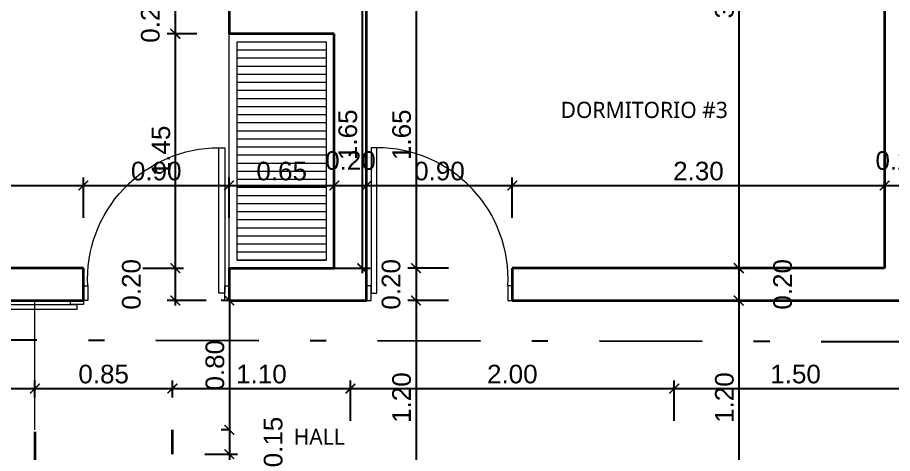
# Model space of a CAD drawing. Header units: feet. Extents: x -417 to 46, y -646 to -218.
# Drawn here: x -78.01 to -72.6, y -490.07 to -487.38 of the extents above; entities that cross this region are included whole.
import ezdxf

# ---------------------------------------------------------------- set-up
doc = ezdxf.new("R2010")
doc.units = ezdxf.units.FT
doc.header["$MEASUREMENT"] = 0
doc.linetypes.add('DASHDOT', pattern=[25.4, 12.7, -6.35, 0, -6.35])
for name, color, linetype, lineweight in [('A-WALL', 4, 'Continuous', 25), ('closet', 8, 'Continuous', 5), ('DIM-COTAS', 1, 'Continuous', 5), ('Piso', 8, 'Continuous', 9), ('puertas', 8, 'Continuous', 9), ('TXT', 2, 'Continuous', 9)]:
    doc.layers.add(name, color=color, linetype=linetype, lineweight=lineweight)
doc.layers.add('DIM', color=10, linetype='Continuous')
doc.layers.add('GRDUTIY', color=5, linetype='Continuous')
doc.styles.add('ads', font='trebuc.ttf', dxfattribs={"height": 0.14})
doc.styles.get("Standard").update_dxf_attribs({"font": 'arial.ttf', "height": 0.115})
doc.dimstyles.new('KEILY', dxfattribs={"dimtxt": 0.115, "dimasz": 0.06, "dimexe": 0.05, "dimexo": 0.2, "dimgap": 0.03, "dimtad": 1, "dimzin": 1, "dimdsep": 46, "dimtxsty": 'Standard', "dimblk": 'ARCHTICK', "dimcen": 2.5, "dimdle": 0.03, "dimclrd": 256, "dimclre": 256, "dimclrt": 7, "dimadec": 0, "dimazin": 0, "dimtfac": 1, "dimtmove": 2, "dimatfit": 3, "dimfxl": 0.2, "dimfxlon": 1, "dimtolj": 1, "dimtzin": 1, "dimarcsym": 0})
pattern_1 = [(0, (-77.699084, -491.277455), (2e-17, 0.05), [])]

# ---------------------------------------------------------------- blocks, each defined once
blk = doc.blocks.new('A$C4D292AF4')
at = {"layer": 'puertas'}
for points in [[(0.03, 0.05), (0.07, 0.05), (0.07, 1.05), (0.03, 1.05)], [(0, 0), (0.03, 0), (0.03, 0.1), (0, 0.1)], [(0.97, 0), (1, 0), (1, 0.1), (0.97, 0.1)]]:
    blk.add_lwpolyline(points, close=True, dxfattribs=at)
blk.add_arc((0.0677, 0.1465), 0.9035, 357.04812, 89.85557, dxfattribs=at)
blk = doc.blocks.new('_ArchTick')
at = {"layer": 'DIM-COTAS', "color": 0, "const_width": 0.15}
blk.add_lwpolyline([(-0.5, -0.5), (0.5, 0.5)], dxfattribs=at)
blk = doc.blocks.new('*D1534')
at = {"layer": 'Defpoints', "color": 0, "transparency": 16777216}
for p in [(-76.1581, -487.2775), (-102.945, -488.9275), (-75.8766, -488.9275)]:
    blk.add_point(p, dxfattribs=at)
at = {"layer": 'DIM', "lineweight": -2, "transparency": 16777216}
for p, q in [((-75.8766, -487.2475), (-75.8766, -488.9575)), ((-75.9581, -487.2775), (-75.8266, -487.2775)), ((-76.0766, -488.9275), (-75.8266, -488.9275))]:
    blk.add_line(p, q, dxfattribs=at)
at = {"layer": 'DIM', "lineweight": -2, "transparency": 16777216, "xscale": 0.06, "yscale": 0.06, "zscale": 0.06}
for p, rotation in [((-75.8766, -487.2775), 90), ((-75.8766, -488.9275), 270)]:
    blk.add_blockref('_ArchTick', p, dxfattribs=dict(at, rotation=rotation))
at = {"layer": 'DIM', "color": 7, "transparency": 16777216, "insert": (-75.9653, -488.1025), "char_height": 0.115, "attachment_point": 5, "rotation": 90}
blk.add_mtext('\\A1;1.65', dxfattribs=at)
blk = doc.blocks.new('*D2005')
at = {"layer": 'Defpoints', "color": 0, "transparency": 16777216}
for p in [(-76.4991, -487.2775), (-77.0314, -487.4775), (-76.6991, -487.4775)]:
    blk.add_point(p, dxfattribs=at)
at = {"layer": 'DIM', "lineweight": -2, "transparency": 16777216}
for p, q in [((-77.0314, -487.2475), (-77.0314, -487.5075)), ((-76.8314, -487.2775), (-77.0814, -487.2775)), ((-76.8991, -487.4775), (-77.0814, -487.4775))]:
    blk.add_line(p, q, dxfattribs=at)
at = {"layer": 'DIM', "lineweight": -2, "transparency": 16777216, "xscale": 0.06, "yscale": 0.06, "zscale": 0.06}
for p, rotation in [((-77.0314, -487.2775), 90), ((-77.0314, -487.4775), 270)]:
    blk.add_blockref('_ArchTick', p, dxfattribs=dict(at, rotation=rotation))
at = {"layer": 'DIM', "color": 7, "transparency": 16777216, "insert": (-77.1851, -487.3775), "char_height": 0.115, "attachment_point": 5, "rotation": 90}
blk.add_mtext('\\A1;0.20', dxfattribs=at)
blk = doc.blocks.new('*D2006')
at = {"layer": 'Defpoints', "color": 0, "transparency": 16777216}
for p in [(-76.6991, -487.4775), (-77.5991, -488.9275), (-77.0314, -488.9275)]:
    blk.add_point(p, dxfattribs=at)
at = {"layer": 'DIM', "lineweight": -2, "transparency": 16777216}
for p, q in [((-76.8991, -487.4775), (-77.0814, -487.4775)), ((-77.0314, -487.4475), (-77.0314, -488.9575)), ((-77.2314, -488.9275), (-76.9814, -488.9275))]:
    blk.add_line(p, q, dxfattribs=at)
at = {"layer": 'DIM', "lineweight": -2, "transparency": 16777216, "xscale": 0.06, "yscale": 0.06, "zscale": 0.06}
for p, rotation in [((-77.0314, -487.4775), 90), ((-77.0314, -488.9275), 270)]:
    blk.add_blockref('_ArchTick', p, dxfattribs=dict(at, rotation=rotation))
at = {"layer": 'DIM', "color": 7, "transparency": 16777216, "insert": (-77.1201, -488.2025), "char_height": 0.115, "attachment_point": 5, "rotation": 90}
blk.add_mtext('\\A1;1.45', dxfattribs=at)
blk = doc.blocks.new('*D2007')
at = {"layer": 'Defpoints', "color": 0, "transparency": 16777216}
for p in [(-77.5991, -488.9275), (-77.0314, -489.1275), (-76.64, -489.1275)]:
    blk.add_point(p, dxfattribs=at)
at = {"layer": 'DIM', "lineweight": -2, "transparency": 16777216}
for p, q in [((-77.2314, -488.9275), (-76.9814, -488.9275)), ((-77.0314, -488.8975), (-77.0314, -489.1575)), ((-76.84, -489.1275), (-77.0814, -489.1275))]:
    blk.add_line(p, q, dxfattribs=at)
at = {"layer": 'DIM', "lineweight": -2, "transparency": 16777216, "xscale": 0.06, "yscale": 0.06, "zscale": 0.06}
for p, rotation in [((-77.0314, -488.9275), 90), ((-77.0314, -489.1275), 270)]:
    blk.add_blockref('_ArchTick', p, dxfattribs=dict(at, rotation=rotation))
at = {"layer": 'DIM', "color": 7, "transparency": 16777216, "insert": (-77.3026, -489.0275), "char_height": 0.115, "attachment_point": 5, "rotation": 90}
blk.add_mtext('\\A1;0.20', dxfattribs=at)
blk = doc.blocks.new('*D1771')
at = {"layer": 'Defpoints', "color": 0, "transparency": 16777216}
for p in [(-76.306, -489.1275), (-76.6975, -489.9275), (-76.6975, -489.9275)]:
    blk.add_point(p, dxfattribs=at)
at = {"layer": 'DIM', "lineweight": -2, "transparency": 16777216}
for p, q in [((-76.6975, -489.0975), (-76.6975, -489.9575)), ((-76.506, -489.1275), (-76.7475, -489.1275)), ((-76.6975, -489.9275), (-76.7475, -489.9275))]:
    blk.add_line(p, q, dxfattribs=at)
at = {"layer": 'DIM', "lineweight": -2, "transparency": 16777216, "xscale": 0.06, "yscale": 0.06, "zscale": 0.06}
for p, rotation in [((-76.6975, -489.1275), 90), ((-76.6975, -489.9275), 270)]:
    blk.add_blockref('_ArchTick', p, dxfattribs=dict(at, rotation=rotation))
at = {"layer": 'DIM', "color": 7, "transparency": 16777216, "insert": (-76.7862, -489.5275), "char_height": 0.115, "attachment_point": 5, "rotation": 90}
blk.add_mtext('\\A1;0.80', dxfattribs=at)
blk = doc.blocks.new('*D2008')
at = {"layer": 'Defpoints', "color": 0, "transparency": 16777216}
for p in [(-76.6975, -489.9275), (-77.0491, -490.0775), (-76.6975, -490.0775)]:
    blk.add_point(p, dxfattribs=at)
at = {"layer": 'DIM', "lineweight": -2, "transparency": 16777216}
for p, q in [((-76.6975, -489.8975), (-76.6975, -490.1075)), ((-76.6975, -489.9275), (-76.7475, -489.9275)), ((-76.8491, -490.0775), (-76.6475, -490.0775))]:
    blk.add_line(p, q, dxfattribs=at)
at = {"layer": 'DIM', "lineweight": -2, "transparency": 16777216, "xscale": 0.06, "yscale": 0.06, "zscale": 0.06}
for p, rotation in [((-76.6975, -489.9275), 90), ((-76.6975, -490.0775), 270)]:
    blk.add_blockref('_ArchTick', p, dxfattribs=dict(at, rotation=rotation))
at = {"layer": 'DIM', "color": 7, "transparency": 16777216, "insert": (-76.4263, -490.0025), "char_height": 0.115, "attachment_point": 5, "rotation": 90}
blk.add_mtext('\\A1;0.15', dxfattribs=at)
blk = doc.blocks.new('*D1992')
at = {"layer": 'Defpoints', "color": 0, "transparency": 16777216}
for p in [(-77.0491, -490.0775), (-76.9491, -491.3279), (-76.6975, -491.3279)]:
    blk.add_point(p, dxfattribs=at)
at = {"layer": 'DIM', "lineweight": -2, "transparency": 16777216}
for p, q in [((-76.8491, -490.0775), (-76.6475, -490.0775)), ((-76.6975, -490.0475), (-76.6975, -491.3579)), ((-76.7491, -491.3279), (-76.6475, -491.3279))]:
    blk.add_line(p, q, dxfattribs=at)
at = {"layer": 'DIM', "lineweight": -2, "transparency": 16777216, "xscale": 0.06, "yscale": 0.06, "zscale": 0.06}
for p, rotation in [((-76.6975, -490.0775), 90), ((-76.6975, -491.3279), 270)]:
    blk.add_blockref('_ArchTick', p, dxfattribs=dict(at, rotation=rotation))
at = {"layer": 'DIM', "color": 7, "transparency": 16777216, "insert": (-76.7862, -490.7027), "char_height": 0.115, "attachment_point": 5, "rotation": 90}
blk.add_mtext('\\A1;1.25', dxfattribs=at)
blk = doc.blocks.new('*D1997')
at = {"layer": 'Defpoints', "color": 0, "transparency": 16777216}
for p in [(-75.8257, -487.2775), (-75.5441, -488.9275), (-74.9491, -488.9275)]:
    blk.add_point(p, dxfattribs=at)
at = {"layer": 'DIM', "lineweight": -2, "transparency": 16777216}
for p, q in [((-75.5441, -487.2475), (-75.5441, -488.9575)), ((-75.6257, -487.2775), (-75.4941, -487.2775)), ((-75.3441, -488.9275), (-75.5941, -488.9275))]:
    blk.add_line(p, q, dxfattribs=at)
at = {"layer": 'DIM', "lineweight": -2, "transparency": 16777216, "xscale": 0.06, "yscale": 0.06, "zscale": 0.06}
for p, rotation in [((-75.5441, -487.2775), 90), ((-75.5441, -488.9275), 270)]:
    blk.add_blockref('_ArchTick', p, dxfattribs=dict(at, rotation=rotation))
at = {"layer": 'DIM', "color": 7, "transparency": 16777216, "insert": (-75.6328, -488.1025), "char_height": 0.115, "attachment_point": 5, "rotation": 90}
blk.add_mtext('\\A1;1.65', dxfattribs=at)
blk = doc.blocks.new('*D1998')
at = {"layer": 'Defpoints', "color": 0, "transparency": 16777216}
for p in [(-74.9491, -488.9275), (-75.5441, -489.1275), (-74.625, -489.1275)]:
    blk.add_point(p, dxfattribs=at)
at = {"layer": 'DIM', "lineweight": -2, "transparency": 16777216}
for p, q in [((-75.3441, -488.9275), (-75.5941, -488.9275)), ((-75.5441, -488.8975), (-75.5441, -489.1575)), ((-75.3441, -489.1275), (-75.5941, -489.1275))]:
    blk.add_line(p, q, dxfattribs=at)
at = {"layer": 'DIM', "lineweight": -2, "transparency": 16777216, "xscale": 0.06, "yscale": 0.06, "zscale": 0.06}
for p, rotation in [((-75.5441, -488.9275), 90), ((-75.5441, -489.1275), 270)]:
    blk.add_blockref('_ArchTick', p, dxfattribs=dict(at, rotation=rotation))
at = {"layer": 'DIM', "color": 7, "transparency": 16777216, "insert": (-75.6978, -489.0275), "char_height": 0.115, "attachment_point": 5, "rotation": 90}
blk.add_mtext('\\A1;0.20', dxfattribs=at)
blk = doc.blocks.new('*D1999')
at = {"layer": 'Defpoints', "color": 0, "transparency": 16777216}
for p in [(-74.625, -489.1275), (-75.5441, -490.3275), (-74.8348, -490.3275)]:
    blk.add_point(p, dxfattribs=at)
at = {"layer": 'DIM', "lineweight": -2, "transparency": 16777216}
for p, q in [((-75.5441, -489.0975), (-75.5441, -490.3575)), ((-75.3441, -489.1275), (-75.5941, -489.1275)), ((-75.3441, -490.3275), (-75.5941, -490.3275))]:
    blk.add_line(p, q, dxfattribs=at)
at = {"layer": 'DIM', "lineweight": -2, "transparency": 16777216, "xscale": 0.06, "yscale": 0.06, "zscale": 0.06}
for p, rotation in [((-75.5441, -489.1275), 90), ((-75.5441, -490.3275), 270)]:
    blk.add_blockref('_ArchTick', p, dxfattribs=dict(at, rotation=rotation))
at = {"layer": 'DIM', "color": 7, "transparency": 16777216, "insert": (-75.6328, -489.7275), "char_height": 0.115, "attachment_point": 5, "rotation": 90}
blk.add_mtext('\\A1;1.20', dxfattribs=at)
blk = doc.blocks.new('*D2122')
at = {"layer": 'Defpoints', "color": 0, "transparency": 16777216}
for p in [(-73.6496, -485.5275), (-73.6496, -488.9275), (-73.5496, -488.9275)]:
    blk.add_point(p, dxfattribs=at)
at = {"layer": 'DIM', "lineweight": -2, "transparency": 16777216}
for p, q in [((-73.5496, -485.4975), (-73.5496, -488.9575)), ((-73.5496, -485.5275), (-73.4996, -485.5275)), ((-73.5496, -488.9275), (-73.4996, -488.9275))]:
    blk.add_line(p, q, dxfattribs=at)
at = {"layer": 'DIM', "lineweight": -2, "transparency": 16777216, "xscale": 0.06, "yscale": 0.06, "zscale": 0.06}
for p, rotation in [((-73.5496, -485.5275), 90), ((-73.5496, -488.9275), 270)]:
    blk.add_blockref('_ArchTick', p, dxfattribs=dict(at, rotation=rotation))
at = {"layer": 'DIM', "color": 7, "transparency": 16777216, "insert": (-73.6384, -487.2275), "char_height": 0.115, "attachment_point": 5, "rotation": 90}
blk.add_mtext('\\A1;3.40', dxfattribs=at)
blk = doc.blocks.new('*D2074')
at = {"layer": 'Defpoints', "color": 0, "transparency": 16777216}
for p in [(-73.6496, -488.9275), (-73.8245, -489.1275), (-73.5496, -489.1275)]:
    blk.add_point(p, dxfattribs=at)
at = {"layer": 'DIM', "lineweight": -2, "transparency": 16777216}
for p, q in [((-73.5496, -488.8975), (-73.5496, -489.1575)), ((-73.5496, -488.9275), (-73.4996, -488.9275)), ((-73.6245, -489.1275), (-73.4996, -489.1275))]:
    blk.add_line(p, q, dxfattribs=at)
at = {"layer": 'DIM', "lineweight": -2, "transparency": 16777216, "xscale": 0.06, "yscale": 0.06, "zscale": 0.06}
for p, rotation in [((-73.5496, -488.9275), 90), ((-73.5496, -489.1275), 270)]:
    blk.add_blockref('_ArchTick', p, dxfattribs=dict(at, rotation=rotation))
at = {"layer": 'DIM', "color": 7, "transparency": 16777216, "insert": (-73.2785, -489.0275), "char_height": 0.115, "attachment_point": 5, "rotation": 90}
blk.add_mtext('\\A1;0.20', dxfattribs=at)
blk = doc.blocks.new('*D2075')
at = {"layer": 'Defpoints', "color": 0, "transparency": 16777216}
for p in [(-73.8245, -489.1275), (-73.9491, -490.3275), (-73.5496, -490.3275)]:
    blk.add_point(p, dxfattribs=at)
at = {"layer": 'DIM', "lineweight": -2, "transparency": 16777216}
for p, q in [((-73.5496, -489.0975), (-73.5496, -490.3575)), ((-73.6245, -489.1275), (-73.4996, -489.1275)), ((-73.7491, -490.3275), (-73.4996, -490.3275))]:
    blk.add_line(p, q, dxfattribs=at)
at = {"layer": 'DIM', "lineweight": -2, "transparency": 16777216, "xscale": 0.06, "yscale": 0.06, "zscale": 0.06}
for p, rotation in [((-73.5496, -489.1275), 90), ((-73.5496, -490.3275), 270)]:
    blk.add_blockref('_ArchTick', p, dxfattribs=dict(at, rotation=rotation))
at = {"layer": 'DIM', "color": 7, "transparency": 16777216, "insert": (-73.6383, -489.7275), "char_height": 0.115, "attachment_point": 5, "rotation": 90}
blk.add_mtext('\\A1;1.20', dxfattribs=at)
blk = doc.blocks.new('*D1976')
at = {"layer": 'Defpoints', "color": 0, "transparency": 16777216}
for p in [(-79.8491, -488.3275), (-77.5991, -488.4163), (-77.5991, -488.9275)]:
    blk.add_point(p, dxfattribs=at)
at = {"layer": 'DIM', "lineweight": -2, "transparency": 16777216}
for p, q in [((-77.5991, -488.6163), (-77.5991, -488.3663)), ((-79.8791, -488.4163), (-77.5691, -488.4163)), ((-79.8491, -488.4163), (-79.8491, -488.4663))]:
    blk.add_line(p, q, dxfattribs=at)
at = {"layer": 'DIM', "lineweight": -2, "transparency": 16777216, "xscale": 0.06, "yscale": 0.06, "zscale": 0.06, "rotation": 180}
blk.add_blockref('_ArchTick', (-79.8491, -488.4163), dxfattribs=at)
at = {"layer": 'DIM', "lineweight": -2, "transparency": 16777216, "xscale": 0.06, "yscale": 0.06, "zscale": 0.06}
blk.add_blockref('_ArchTick', (-77.5991, -488.4163), dxfattribs=at)
at = {"layer": 'DIM', "color": 7, "transparency": 16777216, "insert": (-78.7241, -488.3276), "char_height": 0.115, "attachment_point": 5}
blk.add_mtext('\\A1;2.25', dxfattribs=at)
blk = doc.blocks.new('*D1977')
at = {"layer": 'Defpoints', "color": 0, "transparency": 16777216}
for p in [(-76.6991, -488.4163), (-77.5991, -488.9275), (-76.6991, -488.9275)]:
    blk.add_point(p, dxfattribs=at)
at = {"layer": 'DIM', "lineweight": -2, "transparency": 16777216}
for p, q in [((-77.5991, -488.6163), (-77.5991, -488.3663)), ((-76.6991, -488.6163), (-76.6991, -488.3663)), ((-77.6291, -488.4163), (-76.6691, -488.4163))]:
    blk.add_line(p, q, dxfattribs=at)
at = {"layer": 'DIM', "lineweight": -2, "transparency": 16777216, "xscale": 0.06, "yscale": 0.06, "zscale": 0.06, "rotation": 180}
blk.add_blockref('_ArchTick', (-77.5991, -488.4163), dxfattribs=at)
at = {"layer": 'DIM', "lineweight": -2, "transparency": 16777216, "xscale": 0.06, "yscale": 0.06, "zscale": 0.06}
blk.add_blockref('_ArchTick', (-76.6991, -488.4163), dxfattribs=at)
at = {"layer": 'DIM', "color": 7, "transparency": 16777216, "insert": (-77.1491, -488.3276), "char_height": 0.115, "attachment_point": 5}
blk.add_mtext('\\A1;0.90', dxfattribs=at)
blk = doc.blocks.new('*D1978')
at = {"layer": 'Defpoints', "color": 0, "transparency": 16777216}
for p in [(-76.0491, -488.4163), (-76.6991, -488.9275), (-76.0491, -488.9275)]:
    blk.add_point(p, dxfattribs=at)
at = {"layer": 'DIM', "lineweight": -2, "transparency": 16777216}
for p, q in [((-76.6991, -488.6163), (-76.6991, -488.3663)), ((-76.0491, -488.6163), (-76.0491, -488.3663)), ((-76.7291, -488.4163), (-76.0191, -488.4163))]:
    blk.add_line(p, q, dxfattribs=at)
at = {"layer": 'DIM', "lineweight": -2, "transparency": 16777216, "xscale": 0.06, "yscale": 0.06, "zscale": 0.06, "rotation": 180}
blk.add_blockref('_ArchTick', (-76.6991, -488.4163), dxfattribs=at)
at = {"layer": 'DIM', "lineweight": -2, "transparency": 16777216, "xscale": 0.06, "yscale": 0.06, "zscale": 0.06}
blk.add_blockref('_ArchTick', (-76.0491, -488.4163), dxfattribs=at)
at = {"layer": 'DIM', "color": 7, "transparency": 16777216, "insert": (-76.3741, -488.3276), "char_height": 0.115, "attachment_point": 5}
blk.add_mtext('\\A1;0.65', dxfattribs=at)
blk = doc.blocks.new('*D1979')
at = {"layer": 'Defpoints', "color": 0, "transparency": 16777216}
for p in [(-75.8491, -488.4163), (-75.8491, -488.7497), (-76.0491, -488.9275)]:
    blk.add_point(p, dxfattribs=at)
at = {"layer": 'DIM', "lineweight": -2, "transparency": 16777216}
for p, q in [((-76.0491, -488.6163), (-76.0491, -488.3663)), ((-75.8491, -488.5497), (-75.8491, -488.3663)), ((-76.0791, -488.4163), (-75.8191, -488.4163))]:
    blk.add_line(p, q, dxfattribs=at)
at = {"layer": 'DIM', "lineweight": -2, "transparency": 16777216, "xscale": 0.06, "yscale": 0.06, "zscale": 0.06, "rotation": 180}
blk.add_blockref('_ArchTick', (-76.0491, -488.4163), dxfattribs=at)
at = {"layer": 'DIM', "lineweight": -2, "transparency": 16777216, "xscale": 0.06, "yscale": 0.06, "zscale": 0.06}
blk.add_blockref('_ArchTick', (-75.8491, -488.4163), dxfattribs=at)
at = {"layer": 'DIM', "color": 7, "transparency": 16777216, "insert": (-75.9491, -488.2626), "char_height": 0.115, "attachment_point": 5}
blk.add_mtext('\\A1;0.20', dxfattribs=at)
blk = doc.blocks.new('*D1980')
at = {"layer": 'Defpoints', "color": 0, "transparency": 16777216}
for p in [(-74.9491, -488.4163), (-75.8491, -488.7497), (-74.9491, -488.9275)]:
    blk.add_point(p, dxfattribs=at)
at = {"layer": 'DIM', "lineweight": -2, "transparency": 16777216}
for p, q in [((-75.8491, -488.5497), (-75.8491, -488.3663)), ((-74.9491, -488.6163), (-74.9491, -488.3663)), ((-75.8791, -488.4163), (-74.9191, -488.4163))]:
    blk.add_line(p, q, dxfattribs=at)
at = {"layer": 'DIM', "lineweight": -2, "transparency": 16777216, "xscale": 0.06, "yscale": 0.06, "zscale": 0.06, "rotation": 180}
blk.add_blockref('_ArchTick', (-75.8491, -488.4163), dxfattribs=at)
at = {"layer": 'DIM', "lineweight": -2, "transparency": 16777216, "xscale": 0.06, "yscale": 0.06, "zscale": 0.06}
blk.add_blockref('_ArchTick', (-74.9491, -488.4163), dxfattribs=at)
at = {"layer": 'DIM', "color": 7, "transparency": 16777216, "insert": (-75.3991, -488.3276), "char_height": 0.115, "attachment_point": 5}
blk.add_mtext('\\A1;0.90', dxfattribs=at)
blk = doc.blocks.new('*D1981')
at = {"layer": 'Defpoints', "color": 0, "transparency": 16777216}
for p in [(-72.6491, -488.4163), (-74.9491, -488.9275), (-72.6491, -488.9275)]:
    blk.add_point(p, dxfattribs=at)
at = {"layer": 'DIM', "lineweight": -2, "transparency": 16777216}
for p, q in [((-74.9491, -488.6163), (-74.9491, -488.3663)), ((-72.6491, -488.6163), (-72.6491, -488.3663)), ((-74.9791, -488.4163), (-72.6191, -488.4163))]:
    blk.add_line(p, q, dxfattribs=at)
at = {"layer": 'DIM', "lineweight": -2, "transparency": 16777216, "xscale": 0.06, "yscale": 0.06, "zscale": 0.06, "rotation": 180}
blk.add_blockref('_ArchTick', (-74.9491, -488.4163), dxfattribs=at)
at = {"layer": 'DIM', "lineweight": -2, "transparency": 16777216, "xscale": 0.06, "yscale": 0.06, "zscale": 0.06}
blk.add_blockref('_ArchTick', (-72.6491, -488.4163), dxfattribs=at)
at = {"layer": 'DIM', "color": 7, "transparency": 16777216, "insert": (-73.7991, -488.3276), "char_height": 0.115, "attachment_point": 5}
blk.add_mtext('\\A1;2.30', dxfattribs=at)
blk = doc.blocks.new('*D1982')
at = {"layer": 'Defpoints', "color": 0, "transparency": 16777216}
for p in [(-72.4491, -488.4163), (-72.4491, -488.7138), (-72.6491, -488.9275)]:
    blk.add_point(p, dxfattribs=at)
at = {"layer": 'DIM', "lineweight": -2, "transparency": 16777216}
for p, q in [((-72.6491, -488.6163), (-72.6491, -488.3663)), ((-72.4491, -488.5138), (-72.4491, -488.3663)), ((-72.6791, -488.4163), (-72.4191, -488.4163))]:
    blk.add_line(p, q, dxfattribs=at)
at = {"layer": 'DIM', "lineweight": -2, "transparency": 16777216, "xscale": 0.06, "yscale": 0.06, "zscale": 0.06, "rotation": 180}
blk.add_blockref('_ArchTick', (-72.6491, -488.4163), dxfattribs=at)
at = {"layer": 'DIM', "lineweight": -2, "transparency": 16777216, "xscale": 0.06, "yscale": 0.06, "zscale": 0.06}
blk.add_blockref('_ArchTick', (-72.4491, -488.4163), dxfattribs=at)
at = {"layer": 'DIM', "color": 7, "transparency": 16777216, "insert": (-72.5491, -488.2626), "char_height": 0.115, "attachment_point": 5}
blk.add_mtext('\\A1;0.20', dxfattribs=at)
blk = doc.blocks.new('*D2085')
at = {"layer": 'Defpoints', "color": 0, "transparency": 16777216}
for p in [(-77.8991, -489.6716), (-79.8491, -489.8586), (-77.8991, -489.9275)]:
    blk.add_point(p, dxfattribs=at)
at = {"layer": 'DIM', "lineweight": -2, "transparency": 16777216}
for p, q in [((-79.8491, -489.6716), (-79.8491, -489.6216)), ((-77.8991, -489.7275), (-77.8991, -489.6216)), ((-79.8791, -489.6716), (-77.8691, -489.6716))]:
    blk.add_line(p, q, dxfattribs=at)
at = {"layer": 'DIM', "lineweight": -2, "transparency": 16777216, "xscale": 0.06, "yscale": 0.06, "zscale": 0.06, "rotation": 180}
blk.add_blockref('_ArchTick', (-79.8491, -489.6716), dxfattribs=at)
at = {"layer": 'DIM', "lineweight": -2, "transparency": 16777216, "xscale": 0.06, "yscale": 0.06, "zscale": 0.06}
blk.add_blockref('_ArchTick', (-77.8991, -489.6716), dxfattribs=at)
at = {"layer": 'DIM', "color": 7, "transparency": 16777216, "insert": (-78.8741, -489.5829), "char_height": 0.115, "attachment_point": 5}
blk.add_mtext('\\A1;1.95', dxfattribs=at)
blk = doc.blocks.new('*D2086')
at = {"layer": 'Defpoints', "color": 0, "transparency": 16777216}
for p in [(-77.0491, -489.6716), (-77.8991, -489.9275), (-77.0491, -489.9275)]:
    blk.add_point(p, dxfattribs=at)
at = {"layer": 'DIM', "lineweight": -2, "transparency": 16777216}
for p, q in [((-77.8991, -489.7275), (-77.8991, -489.6216)), ((-77.0491, -489.7275), (-77.0491, -489.6216)), ((-77.9291, -489.6716), (-77.0191, -489.6716))]:
    blk.add_line(p, q, dxfattribs=at)
at = {"layer": 'DIM', "lineweight": -2, "transparency": 16777216, "xscale": 0.06, "yscale": 0.06, "zscale": 0.06, "rotation": 180}
blk.add_blockref('_ArchTick', (-77.8991, -489.6716), dxfattribs=at)
at = {"layer": 'DIM', "lineweight": -2, "transparency": 16777216, "xscale": 0.06, "yscale": 0.06, "zscale": 0.06}
blk.add_blockref('_ArchTick', (-77.0491, -489.6716), dxfattribs=at)
at = {"layer": 'DIM', "color": 7, "transparency": 16777216, "insert": (-77.4741, -489.5829), "char_height": 0.115, "attachment_point": 5}
blk.add_mtext('\\A1;0.85', dxfattribs=at)
blk = doc.blocks.new('*D2087')
at = {"layer": 'Defpoints', "color": 0, "transparency": 16777216}
for p in [(-75.9491, -489.6716), (-77.0491, -489.9275), (-75.9491, -490.3275)]:
    blk.add_point(p, dxfattribs=at)
at = {"layer": 'DIM', "lineweight": -2, "transparency": 16777216}
for p, q in [((-77.0491, -489.7275), (-77.0491, -489.6216)), ((-75.9491, -489.8716), (-75.9491, -489.6216)), ((-77.0791, -489.6716), (-75.9191, -489.6716))]:
    blk.add_line(p, q, dxfattribs=at)
at = {"layer": 'DIM', "lineweight": -2, "transparency": 16777216, "xscale": 0.06, "yscale": 0.06, "zscale": 0.06, "rotation": 180}
blk.add_blockref('_ArchTick', (-77.0491, -489.6716), dxfattribs=at)
at = {"layer": 'DIM', "lineweight": -2, "transparency": 16777216, "xscale": 0.06, "yscale": 0.06, "zscale": 0.06}
blk.add_blockref('_ArchTick', (-75.9491, -489.6716), dxfattribs=at)
at = {"layer": 'DIM', "color": 7, "transparency": 16777216, "insert": (-76.4991, -489.5829), "char_height": 0.115, "attachment_point": 5}
blk.add_mtext('\\A1;1.10', dxfattribs=at)
blk = doc.blocks.new('*D2088')
at = {"layer": 'Defpoints', "color": 0, "transparency": 16777216}
for p in [(-73.9491, -489.6716), (-75.9491, -490.3275), (-73.9491, -490.3275)]:
    blk.add_point(p, dxfattribs=at)
at = {"layer": 'DIM', "lineweight": -2, "transparency": 16777216}
for p, q in [((-75.9491, -489.8716), (-75.9491, -489.6216)), ((-73.9491, -489.8716), (-73.9491, -489.6216)), ((-75.9791, -489.6716), (-73.9191, -489.6716))]:
    blk.add_line(p, q, dxfattribs=at)
at = {"layer": 'DIM', "lineweight": -2, "transparency": 16777216, "xscale": 0.06, "yscale": 0.06, "zscale": 0.06, "rotation": 180}
blk.add_blockref('_ArchTick', (-75.9491, -489.6716), dxfattribs=at)
at = {"layer": 'DIM', "lineweight": -2, "transparency": 16777216, "xscale": 0.06, "yscale": 0.06, "zscale": 0.06}
blk.add_blockref('_ArchTick', (-73.9491, -489.6716), dxfattribs=at)
at = {"layer": 'DIM', "color": 7, "transparency": 16777216, "insert": (-74.9491, -489.5829), "char_height": 0.115, "attachment_point": 5}
blk.add_mtext('\\A1;2.00', dxfattribs=at)
blk = doc.blocks.new('*D1946')
at = {"layer": 'Defpoints', "color": 0, "transparency": 16777216}
for p in [(-72.4491, -489.1275), (-72.4491, -489.6716), (-73.9491, -490.3275)]:
    blk.add_point(p, dxfattribs=at)
at = {"layer": 'DIM', "lineweight": -2, "transparency": 16777216}
for p, q in [((-72.4491, -489.4716), (-72.4491, -489.7216)), ((-73.9491, -489.8716), (-73.9491, -489.6216)), ((-73.9791, -489.6716), (-72.4191, -489.6716))]:
    blk.add_line(p, q, dxfattribs=at)
at = {"layer": 'DIM', "lineweight": -2, "transparency": 16777216, "xscale": 0.06, "yscale": 0.06, "zscale": 0.06, "rotation": 180}
blk.add_blockref('_ArchTick', (-73.9491, -489.6716), dxfattribs=at)
at = {"layer": 'DIM', "lineweight": -2, "transparency": 16777216, "xscale": 0.06, "yscale": 0.06, "zscale": 0.06}
blk.add_blockref('_ArchTick', (-72.4491, -489.6716), dxfattribs=at)
at = {"layer": 'DIM', "color": 7, "transparency": 16777216, "insert": (-73.1991, -489.5829), "char_height": 0.115, "attachment_point": 5}
blk.add_mtext('\\A1;1.50', dxfattribs=at)

msp = doc.modelspace()

# ---------------------------------------------------------------- hatches: boundary and pattern name
at = {"layer": 'Piso'}
h = msp.add_hatch(dxfattribs=at)
h.set_pattern_fill('ANSI31', color=256, scale=0.4, angle=315, style=0)
h.set_pattern_definition(pattern_1)
h.paths.add_polyline_path([(-76.6491, -487.5275), (-76.0991, -487.5275), (-76.0991, -488.8775), (-76.6491, -488.8775)])
h = msp.add_hatch(dxfattribs=at)
h.set_pattern_fill('ANSI31', color=256, scale=0.4, angle=315, style=0)
h.set_pattern_definition(pattern_1)
h.paths.add_polyline_path([(-76.6491, -487.5275), (-76.0991, -487.5275), (-76.0991, -488.8775), (-76.6491, -488.8775)])

# ---------------------------------------------------------------- linework, layer by layer
at = {"layer": 'A-WALL', "lineweight": 35, "extrusion": (-2.36783e-12, 8.94772e-16, -1)}
for p, q in [((-76.6991, -485.5275), (-76.6991, -487.4775)), ((-72.6491, -485.5275), (-72.6491, -488.9275)), ((-75.8491, -489.1275), (-75.8491, -487.2775)), ((-76.0491, -487.4775), (-76.6991, -487.4775)), ((-76.0491, -487.4775), (-76.6991, -487.4775)), ((-76.0491, -488.9275), (-76.0491, -487.4775)), ((-77.5991, -488.9275), (-79.8491, -488.9275)), ((-77.5991, -489.1275), (-77.5991, -488.9275)), ((-76.6991, -488.9275), (-76.0491, -488.9275)), ((-76.6991, -488.9275), (-76.6991, -489.1275)), ((-72.6491, -488.9275), (-74.9491, -488.9275)), ((-74.9491, -488.9275), (-74.9491, -489.1275)), ((-79.8491, -489.1275), (-77.5991, -489.1275)), ((-76.6991, -489.1275), (-75.8491, -489.1275)), ((-74.9491, -489.1275), (-72.4491, -489.1275)), ((-77.0491, -489.9275), (-77.8991, -489.9275)), ((-77.8991, -489.9275), (-77.8991, -491.3279))]:
    msp.add_line(p, q, dxfattribs=at)
at = {"layer": 'A-WALL', "lineweight": 35}
msp.add_line((-77.0491, -490.0775), (-77.0491, -489.9275), dxfattribs=at)
at = {"layer": 'closet', "extrusion": (-2.36783e-12, 8.94772e-16, -1)}
msp.add_line((-76.6991, -488.9275), (-76.6991, -487.4775), dxfattribs=at)
at = {"layer": 'closet'}
msp.add_line((-77.8991, -489.9275), (-77.8991, -489.1275), dxfattribs=at)
at = {"layer": 'GRDUTIY', "color": 8, "linetype": 'DASHDOT', "ltscale": 0.05}
msp.add_line((-82.6312, -489.3631), (-55.8856, -489.4101), dxfattribs=at)
at = {"layer": 'Piso'}
msp.add_lwpolyline([(-76.6491, -487.5275), (-76.0991, -487.5275), (-76.0991, -488.8775), (-76.6491, -488.8775)], close=True, dxfattribs=at)
msp.add_lwpolyline([(-76.6491, -487.5275), (-76.0991, -487.5275), (-76.0991, -488.8775), (-76.6491, -488.8775)], close=True, dxfattribs=at)

# ---------------------------------------------------------------- block references
at = {"layer": 'puertas', "extrusion": (-2.36783e-12, 8.94772e-16, -1), "xscale": -0.9000000000000057, "yscale": 0.8999999999999915, "zscale": 0.8999999999999978}
msp.add_blockref('A$C4D292AF4', (75.8491, -489.1275), dxfattribs=at)
at = {"layer": 'puertas', "extrusion": (-2.36783e-12, 8.94772e-16, -1), "xscale": 0.8000000000000114, "yscale": 0.8000000000000114, "zscale": 0.8000000000000114, "rotation": 270}
msp.add_blockref('A$C4D292AF4', (77.5991, -489.1275), dxfattribs=at)

# ---------------------------------------------------------------- texts
at = {"layer": 'TXT', "insert": (-78.6144, -488.1176), "char_height": 0.1, "width": 2.838, "attachment_point": 2, "style": 'ads', "bg_fill": 2}
msp.add_mtext('DORMITORIO #2', dxfattribs=at)

# ---------------------------------------------------------------- dimensions: what is measured, and where the dimension line sits
at = {"layer": 'DIM'}
for base, p1, p2, picture, middle in [((-77.0314, -487.4775), (-76.4991, -487.2775), (-76.6991, -487.4775), '*D2005', (-77.1851, -487.3775)), ((-77.0314, -489.1275), (-77.5991, -488.9275), (-76.64, -489.1275), '*D2007', (-77.3026, -489.0275)), ((-75.5441, -489.1275), (-74.9491, -488.9275), (-74.625, -489.1275), '*D1998', (-75.6978, -489.0275)), ((-73.5496, -489.1275), (-73.6496, -488.9275), (-73.8245, -489.1275), '*D2074', (-73.2785, -489.0275)), ((-73.5496, -490.3275), (-73.8245, -489.1275), (-73.9491, -490.3275), '*D2075', (-73.6383, -489.7275))]:
    dim = msp.add_linear_dim(base=base, p1=p1, p2=p2, angle=90, dimstyle='KEILY', dxfattribs=at)
    dim.commit()
    dim.dimension.update_dxf_attribs({"geometry": picture, "text_midpoint": middle})
for base, p1, p2, picture, middle in [((-75.8491, -488.4163), (-76.0491, -488.9275), (-75.8491, -488.7497), '*D1979', (-75.9491, -488.2626)), ((-72.4491, -488.4163), (-72.6491, -488.9275), (-72.4491, -488.7138), '*D1982', (-72.5491, -488.2626)), ((-76.0491, -488.4163), (-76.6991, -488.9275), (-76.0491, -488.9275), '*D1978', (-76.3741, -488.3276)), ((-74.9491, -488.4163), (-75.8491, -488.7497), (-74.9491, -488.9275), '*D1980', (-75.3991, -488.3276)), ((-72.6491, -488.4163), (-74.9491, -488.9275), (-72.6491, -488.9275), '*D1981', (-73.7991, -488.3276)), ((-72.4491, -489.6716), (-73.9491, -490.3275), (-72.4491, -489.1275), '*D1946', (-73.1991, -489.5829))]:
    dim = msp.add_linear_dim(base=base, p1=p1, p2=p2, dimstyle='KEILY', dxfattribs=at)
    dim.commit()
    dim.dimension.update_dxf_attribs({"geometry": picture, "text_midpoint": middle})

# ---------------------------------------------------------------- next in the draw order: block references
at = {"layer": 'puertas', "extrusion": (-2.36783e-12, 8.94772e-16, -1), "xscale": 0.9000000000000057, "yscale": 0.9000000000000057, "zscale": 0.9000000000000057}
msp.add_blockref('A$C4D292AF4', (76.6991, -489.1275), dxfattribs=at)

# ---------------------------------------------------------------- next in the draw order: texts
at = {"layer": 'TXT', "char_height": 0.1, "width": 2.838, "attachment_point": 2, "style": 'ads', "bg_fill": 2}
for s, insert in [('DORMITORIO #3', (-74.1341, -487.8989)), ('BAÑO', (-78.6294, -489.7874))]:
    msp.add_mtext(s, dxfattribs=dict(at, insert=insert))

# ---------------------------------------------------------------- next in the draw order: dimensions: what is measured, and where the dimension line sits
at = {"layer": 'DIM'}
for base, p1, p2, picture, middle in [((-75.8766, -488.9275), (-76.1581, -487.2775), (-102.945, -488.9275), '*D1534', (-75.9653, -488.1025)), ((-77.0314, -488.9275), (-76.6991, -487.4775), (-77.5991, -488.9275), '*D2006', (-77.1201, -488.2025))]:
    dim = msp.add_linear_dim(base=base, p1=p1, p2=p2, angle=90, dimstyle='KEILY', dxfattribs=at)
    dim.commit()
    dim.dimension.update_dxf_attribs({"geometry": picture, "text_midpoint": middle})
for base, p1, p2, picture, middle in [((-77.5991, -488.4163), (-79.8491, -488.3275), (-77.5991, -488.9275), '*D1976', (-78.7241, -488.3276)), ((-76.6991, -488.4163), (-77.5991, -488.9275), (-76.6991, -488.9275), '*D1977', (-77.1491, -488.3276))]:
    dim = msp.add_linear_dim(base=base, p1=p1, p2=p2, dimstyle='KEILY', dxfattribs=at)
    dim.commit()
    dim.dimension.update_dxf_attribs({"geometry": picture, "text_midpoint": middle})

# ---------------------------------------------------------------- next in the draw order: linework, layer by layer
at = {"layer": 'closet'}
msp.add_line((-77.8991, -489.9275), (-77.8991, -489.1275), dxfattribs=at)

# ---------------------------------------------------------------- next in the draw order: texts
at = {"layer": 'TXT', "insert": (-76.1421, -489.9193), "char_height": 0.1, "width": 2.838, "attachment_point": 2, "style": 'ads', "bg_fill": 2}
msp.add_mtext('HALL', dxfattribs=at)

# ---------------------------------------------------------------- next in the draw order: dimensions: what is measured, and where the dimension line sits
at = {"layer": 'DIM'}
for base, p1, p2, picture, middle in [((-73.5496, -488.9275), (-73.6496, -485.5275), (-73.6496, -488.9275), '*D2122', (-73.6384, -487.2275)), ((-75.5441, -488.9275), (-75.8257, -487.2775), (-74.9491, -488.9275), '*D1997', (-75.6328, -488.1025))]:
    dim = msp.add_linear_dim(base=base, p1=p1, p2=p2, angle=90, dimstyle='KEILY', dxfattribs=at)
    dim.commit()
    dim.dimension.update_dxf_attribs({"geometry": picture, "text_midpoint": middle})
dim = msp.add_linear_dim(base=(-77.8991, -489.6716), p1=(-79.8491, -489.8586), p2=(-77.8991, -489.9275), dimstyle='KEILY', dxfattribs=at)
dim.commit()
dim.dimension.update_dxf_attribs({"geometry": '*D2085', "text_midpoint": (-78.8741, -489.5829)})

# ---------------------------------------------------------------- next in the draw order: linework, layer by layer
at = {"layer": 'A-WALL', "lineweight": 35}
msp.add_line((-77.0491, -490.0775), (-77.0491, -489.9275), dxfattribs=at)

# ---------------------------------------------------------------- next in the draw order: dimensions: what is measured, and where the dimension line sits
at = {"layer": 'DIM'}
for base, p1, p2, picture, middle in [((-76.6975, -489.9275), (-76.306, -489.1275), (-76.6975, -489.9275), '*D1771', (-76.7862, -489.5275)), ((-75.5441, -490.3275), (-74.625, -489.1275), (-74.8348, -490.3275), '*D1999', (-75.6328, -489.7275)), ((-76.6975, -490.0775), (-76.6975, -489.9275), (-77.0491, -490.0775), '*D2008', (-76.4263, -490.0025)), ((-76.6975, -491.3279), (-77.0491, -490.0775), (-76.9491, -491.3279), '*D1992', (-76.7862, -490.7027))]:
    dim = msp.add_linear_dim(base=base, p1=p1, p2=p2, angle=90, dimstyle='KEILY', dxfattribs=at)
    dim.commit()
    dim.dimension.update_dxf_attribs({"geometry": picture, "text_midpoint": middle})
for base, p1, p2, picture, middle in [((-77.0491, -489.6716), (-77.8991, -489.9275), (-77.0491, -489.9275), '*D2086', (-77.4741, -489.5829)), ((-75.9491, -489.6716), (-77.0491, -489.9275), (-75.9491, -490.3275), '*D2087', (-76.4991, -489.5829)), ((-73.9491, -489.6716), (-75.9491, -490.3275), (-73.9491, -490.3275), '*D2088', (-74.9491, -489.5829))]:
    dim = msp.add_linear_dim(base=base, p1=p1, p2=p2, dimstyle='KEILY', dxfattribs=at)
    dim.commit()
    dim.dimension.update_dxf_attribs({"geometry": picture, "text_midpoint": middle})

doc.saveas('drawing.dxf')
